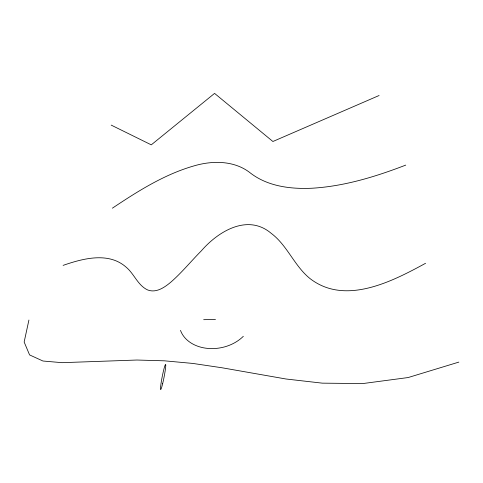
<?xml version="1.0" encoding="UTF-8"?>
<svg xmlns="http://www.w3.org/2000/svg" width="483" height="483" viewBox="0 0 483 483"><rect width="100%" height="100%" fill="white"/><g stroke="black" fill="none" stroke-linecap="round" stroke-linejoin="round"><path stroke-width="0.72" d="M28.92 320.048L24.15 342.018L29.578 354.914L42.951 361.018L62.053 362.673L136.924 360.028L164.474 360.819L192.777 363.427L222.077 367.78L285.99 378.998L322.294 383.152L362.751 383.574L408.147 377.543L458.85 362.105M112.388 208.179C138.579 190.688 165.856 173.433 196.569 165.174C214.555 160.404 235.426 160.99 250.502 173.101C267.836 186.408 290.657 189.221 311.879 188.237C344.27 186.335 375.635 176.7 405.744 165.108M425.571 263.289C392.311 281.42 345.387 305.763 310.164 278.691C294.322 266.042 287.457 245.455 271.144 233.289C247.628 213.383 218.105 231.46 201.363 250.822C191.177 261.061 182.031 272.34 171.157 281.879C164.86 287.198 156.389 293.284 147.75 289.999C137.703 285.405 134.202 273.686 125.918 266.978C108.367 251.655 82.756 258.562 63.104 265.378M379.101 95.507L272.901 141.495L214.573 93.388L151.276 144.846L111.193 125.103M203.675 319.686L215.478 319.432M243.329 336.301A36.581 27.942 -10.7 0 1 207.69 348.406A36.581 27.942 -10.7 0 1 180.485 330.366M162.674 383.556A12.812 0.954 -78.9 0 0 165.597 364.472A12.812 0.954 -78.9 0 0 161.087 383.097A12.812 0.954 -78.9 0 0 162.674 383.556"/></g></svg>
